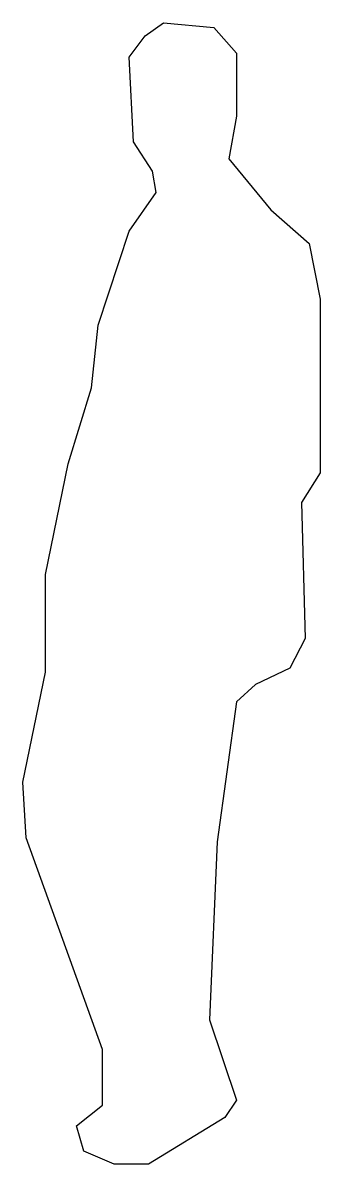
# Model space of a CAD drawing. Extents: x -2566 to -2133, y 4022 to 5683.
import ezdxf

# ---------------------------------------------------------------- set-up
doc = ezdxf.new("R2010")
doc.units = 0
doc.header["$LTSCALE"] = 50
doc.layers.get('0').update_dxf_attribs({"linetype": 'CONTINUOUS'})

msp = doc.modelspace()

# ---------------------------------------------------------------- linework, layer by layer
at = {"color": 0, "linetype": 'CONTINUOUS'}
msp.add_lwpolyline([(-2287.510565, 5675.687287), (-2254.510565, 5638.687287), (-2254.510565, 5546.687287), (-2265.510565, 5484.687287), (-2204.510565, 5410.687287), (-2148.510565, 5361.687287), (-2132.510565, 5280.687287), (-2132.510565, 5027.687287), (-2159.510565, 4984.687287), (-2154.510565, 4786.687287), (-2176.510565, 4743.687287), (-2226.510565, 4719.687287), (-2254.510565, 4694.687287), (-2282.510565, 4490.687287), (-2293.510565, 4231.687287), (-2254.510565, 4114.687287), (-2271.510565, 4089.687287), (-2382.510565, 4021.687287), (-2432.510565, 4021.687287), (-2476.510565, 4040.687287), (-2487.510565, 4077.687287), (-2449.510565, 4107.687287), (-2449.510565, 4188.687287), (-2560.510565, 4496.687287), (-2565.510565, 4577.687287), (-2532.510565, 4737.687287), (-2532.510565, 4879.687287), (-2499.510565, 5040.687287), (-2465.510565, 5151.687287), (-2456.032747, 5242.861219), (-2410.510565, 5379.687287), (-2371.510565, 5435.687287), (-2376.510565, 5466.687287), (-2404.510565, 5509.687287), (-2410.510565, 5632.687287), (-2387.510565, 5663.687287), (-2360.510565, 5682.687287), (-2287.510565, 5675.687287)], dxfattribs=at)

doc.saveas('drawing.dxf')
